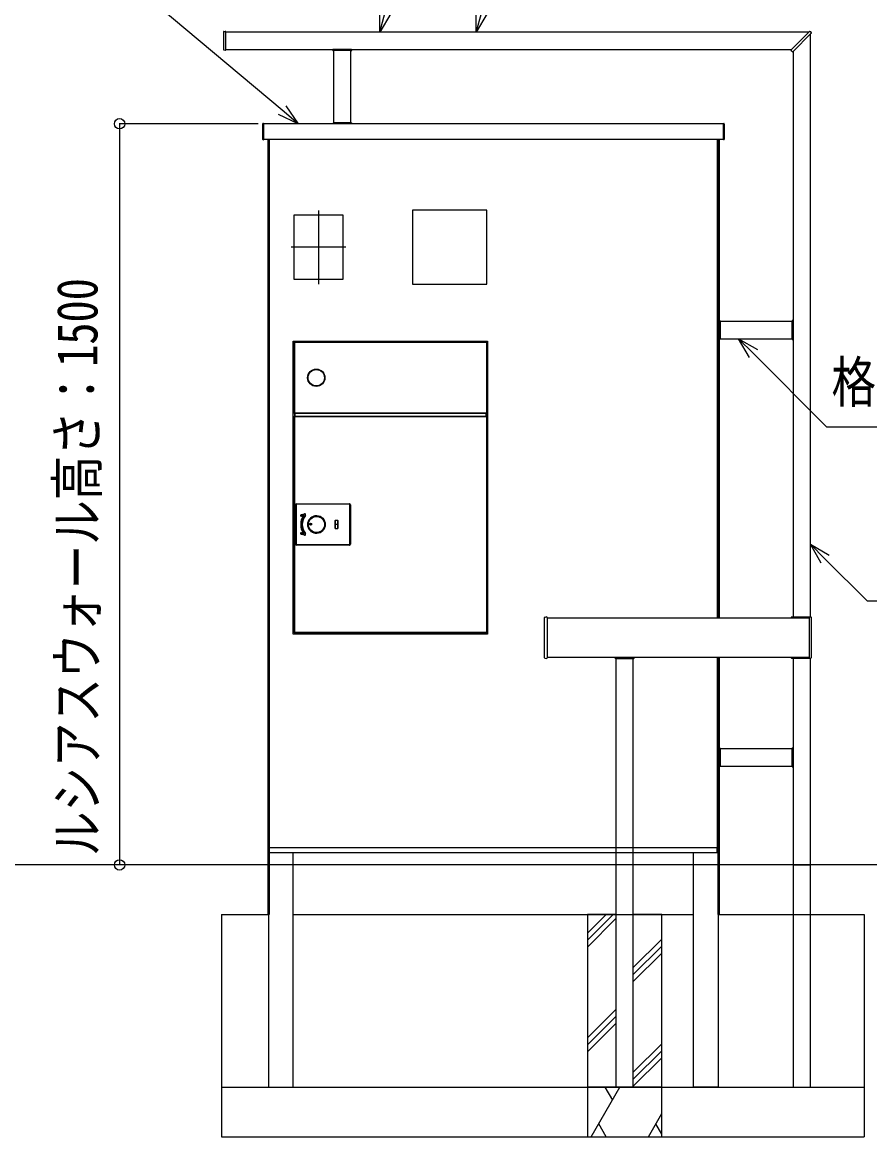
# Model space of a CAD drawing. Units: millimetres, scale not verified. Extents: x -10512 to 10512, y -7425 to 7425.
# Drawn here: x -4973 to -3258, y -1975 to 280 of the extents above; entities that cross this region are included whole.
import ezdxf
from ezdxf.enums import TextEntityAlignment as Align

# ---------------------------------------------------------------- set-up
doc = ezdxf.new("R2010")
doc.units = ezdxf.units.MM
doc.header["$LTSCALE"] = 40
for name, color, linetype in [('0-4_YKK_13', 4, 'Continuous'), ('0-5_YKK_A1', 4, 'Continuous'), ('0-6_YKK_D', 6, 'Continuous')]:
    doc.layers.add(name, color=color, linetype=linetype)
doc.styles.add('ＭＳ ゴシック', font='')
doc.styles.get('ＭＳ ゴシック').set_extended_font_data('MS Gothic')

msp = doc.modelspace()

# ---------------------------------------------------------------- linework, layer by layer
at = {"layer": '0-4_YKK_13'}
for p, q in [((-4566.03, 260.72), (-4566.03, 225.28)), ((-4565.09, 261.72), (-4562.09, 261.91)), ((-4561.03, 225.09), (-4561.03, 260.91)), ((-3417.19, 224.38), (-3379.8, 261.77)), ((-3413.65, 220.84), (-3376.26, 258.23)), ((-3379.8, 261.77), (-3379.77, 261.79)), ((-3379.42, 261.94), (-3379.09, 261.94)), ((-3376.26, 258.23), (-3376.24, 258.26)), ((-3376.09, 258.61), (-3376.09, 258.94)), ((-4565.09, 224.28), (-4562.09, 224.09)), ((-4344.71, 224.53), (-4344.73, 224.23)), ((-4344.69, 223.47), (-4344.73, 224.17)), ((-4306.85, 225), (-4344.21, 225)), ((-4306.88, 223), (-4344.19, 223)), ((-4306.38, 223.47), (-4306.33, 224.17)), ((-4306.35, 224.53), (-4306.33, 224.23)), ((-3415.86, 222.17), (-3417.21, 223.69)), ((-3415.86, 222.17), (-3414.34, 220.82)), ((-4486.53, 74.47), (-4486.53, 43.53)), ((-4485.03, 43.5), (-4485.03, 74.5)), ((-4307.03, 75), (-4344.03, 75)), ((-4307.03, 77), (-4307.03, 75)), ((-3554.03, 43.5), (-3554.03, 74.5)), ((-3552.53, 74.47), (-3552.53, 43.53)), ((-4485.59, 42.53), (-4485.03, 42.5)), ((-4485.03, 42.5), (-4485.03, 43.5)), ((-4472.53, -1394), (-4472.53, 43)), ((-3566.53, 43), (-3566.53, -925)), ((-3554.03, 42.5), (-3554.03, 43.5)), ((-3553.47, 42.53), (-3554.03, 42.5)), ((-3563.03, -361), (-3563.03, -324)), ((-3415.03, -361.16), (-3415.03, -323.84)), ((-3414.56, -323.34), (-3413.86, -323.3)), ((-3413.5, -323.32), (-3413.8, -323.3)), ((-3413.03, -361.18), (-3413.03, -323.82)), ((-4424.53, -958), (-4424.53, -365)), ((-4424.53, -365), (-4031.53, -365)), ((-4423.03, -367.3), (-4423.03, -366.5)), ((-4423.03, -366.5), (-4422.53, -366.5)), ((-4423.03, -367.5), (-4423.03, -367.3)), ((-4422.53, -367.3), (-4423.03, -367.3)), ((-4423.03, -367.5), (-4423.03, -510.5)), ((-4422.23, -367.5), (-4423.03, -367.5)), ((-4422.53, -366.5), (-4422.23, -366.5)), ((-4422.53, -366.5), (-4422.53, -367.3)), ((-4422.53, -367.3), (-4422.23, -367.3)), ((-4422.23, -366.5), (-4033.83, -366.5)), ((-4422.23, -367.3), (-4422.23, -366.5)), ((-4422.23, -367.3), (-4422.23, -367.5)), ((-4422.23, -367.3), (-4033.83, -367.3)), ((-4422.23, -367.5), (-4422.23, -510.5)), ((-4033.83, -367.3), (-4033.83, -366.5)), ((-4033.53, -366.5), (-4033.83, -366.5)), ((-4033.83, -367.3), (-4033.83, -367.5)), ((-4033.53, -367.3), (-4033.83, -367.3)), ((-4033.03, -367.5), (-4033.83, -367.5)), ((-4033.83, -367.5), (-4033.83, -510.5)), ((-4033.53, -366.5), (-4033.03, -366.5)), ((-4033.53, -367.3), (-4033.53, -366.5)), ((-4033.03, -367.3), (-4033.03, -367.5)), ((-3561.03, -361), (-3563.03, -361)), ((-3414.56, -361.65), (-3413.86, -361.7)), ((-3413.5, -361.68), (-3413.8, -361.7)), ((-4422.53, -511.5), (-4423.03, -511.5)), ((-4423.03, -517.3), (-4423.03, -516.5)), ((-4423.03, -516.5), (-4422.53, -516.5)), ((-4422.53, -517.3), (-4423.03, -517.3)), ((-4423.03, -517.5), (-4423.03, -954.5)), ((-4422.23, -517.5), (-4423.03, -517.5)), ((-4422.53, -510.7), (-4422.23, -510.7)), ((-4422.53, -510.7), (-4422.53, -511.5)), ((-4422.53, -511.5), (-4422.23, -511.5)), ((-4422.53, -516.5), (-4422.23, -516.5)), ((-4422.53, -516.5), (-4422.53, -517.3)), ((-4422.53, -517.3), (-4422.23, -517.3)), ((-4422.23, -510.7), (-4422.23, -511.5)), ((-4033.83, -510.7), (-4422.23, -510.7)), ((-4422.23, -511.5), (-4422.23, -516.5)), ((-4033.83, -511.5), (-4422.23, -511.5)), ((-4422.23, -516.5), (-4033.83, -516.5)), ((-4422.23, -517.3), (-4422.23, -516.5)), ((-4422.23, -517.3), (-4422.23, -517.5)), ((-4422.23, -517.3), (-4033.83, -517.3)), ((-4422.23, -517.5), (-4422.23, -954.5)), ((-4421.43, -511.5), (-4421.43, -516.5)), ((-4421.33, -516.5), (-4421.33, -511.5)), ((-4034.73, -511.5), (-4034.73, -516.5)), ((-4034.63, -511.5), (-4034.63, -516.5)), ((-4033.83, -510.7), (-4033.83, -510.5)), ((-4033.83, -510.7), (-4033.83, -511.5)), ((-4033.53, -510.7), (-4033.83, -510.7)), ((-4033.83, -511.5), (-4033.83, -516.5)), ((-4033.53, -511.5), (-4033.83, -511.5)), ((-4033.83, -517.3), (-4033.83, -516.5)), ((-4033.53, -516.5), (-4033.83, -516.5)), ((-4033.83, -517.3), (-4033.83, -517.5)), ((-4033.53, -517.3), (-4033.83, -517.3)), ((-4033.03, -517.5), (-4033.83, -517.5)), ((-4033.83, -517.5), (-4033.83, -954.5)), ((-4033.53, -510.7), (-4033.03, -510.7)), ((-4033.53, -511.5), (-4033.53, -510.7)), ((-4033.03, -511.5), (-4033.53, -511.5)), ((-4033.53, -516.5), (-4033.03, -516.5)), ((-4033.53, -517.3), (-4033.53, -516.5)), ((-4033.03, -510.7), (-4033.03, -511.5)), ((-4420.03, -776.01), (-4420.03, -695.99)), ((-4419.8, -696.22), (-4420.03, -695.99)), ((-4419.8, -696.22), (-4418.81, -696.22)), ((-4419.8, -775.78), (-4419.8, -696.22)), ((-4418.81, -696.22), (-4418.81, -775.78)), ((-4418.04, -694), (-4311.02, -694)), ((-4418.04, -694), (-4417.81, -694.23)), ((-4311.25, -695.22), (-4417.81, -695.22)), ((-4311.25, -694.23), (-4311.02, -694)), ((-4311.25, -695.22), (-4311.25, -694.23)), ((-4310.25, -775.78), (-4310.25, -696.22)), ((-4309.03, -695.99), (-4309.26, -696.22)), ((-4309.03, -695.99), (-4309.03, -776.01)), ((-4408.93, -716.16), (-4402.14, -714.46)), ((-4408.85, -716.5), (-4408.93, -716.16)), ((-4402.05, -714.8), (-4408.85, -716.5)), ((-4408.33, -718.58), (-4408.24, -718.92)), ((-4408.24, -718.92), (-4404.27, -717.93)), ((-4408.24, -718.92), (-4408.16, -719.26)), ((-4404.31, -718.3), (-4408.16, -719.26)), ((-4403.66, -718.58), (-4403.95, -718.39)), ((-4402.05, -714.8), (-4402.14, -714.46)), ((-4401.97, -715.14), (-4402.05, -714.8)), ((-4400.27, -717.6), (-4400.54, -717.38)), ((-4400, -717.82), (-4400.27, -717.6)), ((-4339.83, -743.75), (-4339.83, -728.25)), ((-4339.53, -728.25), (-4339.83, -728.25)), ((-4339.53, -743.75), (-4339.83, -743.75)), ((-4339.53, -728.25), (-4339.53, -743.75)), ((-4334.53, -736), (-4339.53, -736)), ((-4339.03, -727.45), (-4335.03, -727.45)), ((-4339.03, -727.75), (-4339.03, -727.45)), ((-4335.03, -727.75), (-4339.03, -727.75)), ((-4339.03, -744.25), (-4335.03, -744.25)), ((-4339.03, -744.55), (-4339.03, -744.25)), ((-4335.03, -727.75), (-4335.03, -727.45)), ((-4335.03, -744.55), (-4335.03, -744.25)), ((-4334.53, -743.75), (-4334.53, -728.25)), ((-4334.23, -728.25), (-4334.53, -728.25)), ((-4334.23, -743.75), (-4334.53, -743.75)), ((-4334.23, -728.25), (-4334.23, -743.75)), ((-4408.93, -755.84), (-4408.85, -755.5)), ((-4402.14, -757.54), (-4408.93, -755.84)), ((-4408.85, -755.5), (-4402.05, -757.2)), ((-4408.24, -753.08), (-4408.33, -753.42)), ((-4408.16, -752.74), (-4408.24, -753.08)), ((-4404.27, -754.07), (-4408.24, -753.08)), ((-4408.16, -752.74), (-4404.31, -753.7)), ((-4403.66, -753.42), (-4403.95, -753.61)), ((-4402.14, -757.54), (-4402.05, -757.2)), ((-4402.05, -757.2), (-4401.97, -756.86)), ((-4400.27, -754.4), (-4400.54, -754.62)), ((-4400, -754.18), (-4400.27, -754.4)), ((-4335.03, -744.55), (-4339.03, -744.55)), ((-4420.03, -776.01), (-4419.8, -775.78)), ((-4419.8, -775.78), (-4418.81, -775.78)), ((-4417.81, -777.77), (-4418.04, -778)), ((-4311.02, -778), (-4418.04, -778)), ((-4417.81, -776.78), (-4311.25, -776.78)), ((-4417.81, -777.77), (-4417.81, -776.78)), ((-4311.25, -777.77), (-4417.81, -777.77)), ((-4311.25, -777.77), (-4311.25, -776.78)), ((-4311.02, -778), (-4311.25, -777.77)), ((-4310.25, -775.78), (-4309.26, -775.78)), ((-4309.26, -775.78), (-4309.03, -776.01)), ((-3916.03, -1005.72), (-3916.03, -924.28)), ((-3915.09, -923.28), (-3912.09, -923.09)), ((-3911.03, -924.09), (-3911.03, -1005.91)), ((-3417.29, -924.5), (-3417.29, -925)), ((-3380.25, -924.5), (-3416.76, -924.5)), ((-3377.09, -923.5), (-3416.29, -923.5)), ((-3376.09, -1005.5), (-3376.09, -924.5)), ((-3417.06, -924.8), (-3417.06, -925)), ((-3379.95, -1005.2), (-3379.95, -924.8)), ((-4422.53, -955.5), (-4423.03, -955.5)), ((-4422.53, -954.7), (-4422.23, -954.7)), ((-4422.53, -954.7), (-4422.53, -955.5)), ((-4422.53, -955.5), (-4422.23, -955.5)), ((-4422.23, -954.7), (-4422.23, -955.5)), ((-4033.83, -954.7), (-4422.23, -954.7)), ((-4033.83, -955.5), (-4422.23, -955.5)), ((-4421.43, -955.5), (-4421.43, -956.5)), ((-4421.43, -956.5), (-4411.93, -956.5)), ((-4411.33, -956.5), (-4411.93, -956.5)), ((-4411.43, -956), (-4411.43, -955.5)), ((-4411.33, -955.7), (-4411.43, -955.7)), ((-4411.33, -955.7), (-4411.33, -955.5)), ((-4042.23, -955.7), (-4411.33, -955.7)), ((-4042.23, -955.5), (-4042.23, -955.7)), ((-4042.23, -955.7), (-4042.23, -956.5)), ((-4042.13, -955.7), (-4042.23, -955.7)), ((-4041.63, -956.5), (-4042.23, -956.5)), ((-4042.13, -956), (-4042.13, -955.5)), ((-4034.63, -956.5), (-4041.63, -956.5)), ((-4034.63, -955.5), (-4034.63, -956.5)), ((-4033.83, -954.7), (-4033.83, -954.5)), ((-4033.83, -954.7), (-4033.83, -955.5)), ((-4033.53, -954.7), (-4033.83, -954.7)), ((-4033.53, -955.5), (-4033.83, -955.5)), ((-4033.53, -954.7), (-4033.03, -954.7)), ((-4033.53, -955.5), (-4033.53, -954.7)), ((-4033.03, -955.5), (-4033.53, -955.5)), ((-4033.03, -954.7), (-4033.03, -955.5)), ((-3915.09, -1006.72), (-3912.09, -1006.91)), ((-3773.21, -1005.47), (-3773.23, -1005.77)), ((-3773.19, -1006.53), (-3773.23, -1005.83)), ((-3772.71, -1005), (-3735.35, -1005)), ((-3772.69, -1007), (-3735.37, -1007)), ((-3734.88, -1006.53), (-3734.83, -1005.83)), ((-3734.85, -1005.47), (-3734.83, -1005.77)), ((-3566.53, -1005), (-3566.53, -1394)), ((-3417.29, -1005), (-3417.29, -1005.5)), ((-3417.06, -1005), (-3417.06, -1005.2)), ((-3416.76, -1005.5), (-3380.25, -1005.5)), ((-3416.29, -1006.5), (-3377.09, -1006.5)), ((-3563.03, -1226), (-3563.03, -1189)), ((-3415.03, -1226.16), (-3415.03, -1188.84)), ((-3414.56, -1188.34), (-3413.86, -1188.3)), ((-3413.5, -1188.32), (-3413.8, -1188.3)), ((-3413.03, -1226.18), (-3413.03, -1188.82)), ((-3561.03, -1226), (-3563.03, -1226)), ((-3414.56, -1226.65), (-3413.86, -1226.7)), ((-3413.5, -1226.68), (-3413.8, -1226.7))]:
    msp.add_line(p, q, dxfattribs=at)
for points in [[(-4485.03, 74.5), (-4485.03, 75.5), (-4485.59, 75.46)], [(-4307.03, 77), (-4344.03, 77), (-4344.03, 75)], [(-3554.03, 74.5), (-3554.03, 75.5), (-3553.47, 75.46)], [(-3561.03, -361), (-3561.03, -324), (-3563.03, -324)], [(-4031.53, -365), (-4031.53, -958), (-4424.53, -958)], [(-4033.03, -367.5), (-4033.03, -510.5), (-4033.83, -510.5)], [(-4033.03, -366.5), (-4033.03, -367.3), (-4033.53, -367.3)], [(-4422.23, -510.7), (-4422.23, -510.5), (-4423.03, -510.5)], [(-4423.03, -511.5), (-4423.03, -510.7), (-4422.53, -510.7)], [(-4033.03, -517.5), (-4033.03, -954.5), (-4033.83, -954.5)], [(-4033.03, -516.5), (-4033.03, -517.3), (-4033.53, -517.3)], [(-4417.81, -695.22), (-4417.81, -694.23), (-4311.25, -694.23)], [(-4310.25, -696.22), (-4309.26, -696.22), (-4309.26, -775.78)], [(-4401.97, -715.14), (-4408.76, -716.84), (-4408.85, -716.5)], [(-4408.33, -718.58), (-4404.36, -717.59), (-4404.27, -717.93)], [(-4408.85, -755.5), (-4408.76, -755.16), (-4401.97, -756.86)], [(-4404.27, -754.07), (-4404.36, -754.41), (-4408.33, -753.42)], [(-4422.23, -954.7), (-4422.23, -954.5), (-4423.03, -954.5)], [(-4423.03, -955.5), (-4423.03, -954.7), (-4422.53, -954.7)], [(-4422.23, -955.5), (-4422.23, -956.5), (-4421.43, -956.5)], [(-4042.23, -956.5), (-4411.33, -956.5), (-4411.33, -955.7)], [(-4033.83, -955.5), (-4033.83, -956.5), (-4034.63, -956.5)], [(-3561.03, -1226), (-3561.03, -1189), (-3563.03, -1189)]]:
    msp.add_lwpolyline(points, dxfattribs=at)
for points in [[(-4423.03, -109.45), (-4324.03, -109.45), (-4324.03, -240.45), (-4423.03, -240.45)], [(-4033.03, -100), (-4183.03, -100), (-4183.03, -250), (-4033.03, -250)]]:
    msp.add_lwpolyline(points, close=True, dxfattribs=at)
for centre, radius in [((-4378.03, -439), 17.5), ((-4378.03, -439), 16.5), ((-4377.53, -736), 17.65), ((-4377.53, -736), 17.26), ((-4377.53, -736), 16.26), ((-4389.52, -735.54), 2.1), ((-4389.52, -735.54), 1.75), ((-4389.52, -735.54), 1.45)]:
    msp.add_circle(centre, radius, dxfattribs=at)
for centre, radius, start, end in [((-4565.03, 260.72), 1, 93.5, 180), ((-4562.03, 260.91), 1, 0, 93.5), ((-3379.42, 261.44), 0.5, 90, 135), ((-3379.09, 258.94), 3, 0, 90), ((-3376.59, 258.61), 0.5, 315, 0), ((-4565.03, 225.28), 1, 180, 266.5), ((-4562.03, 225.09), 1, 266.5, 0), ((-4344.23, 224.2), 0.5, 176.5, 183.5), ((-4344.21, 224.5), 0.5, 90, 176.5), ((-4344.19, 223.5), 0.5, 183.5, 270), ((-4306.88, 223.5), 0.5, 270, 356.5), ((-4306.85, 224.5), 0.5, 3.5, 90), ((-4306.83, 224.2), 0.5, 356.5, 3.5), ((-3416.83, 224.02), 0.5, 135, 221.5), ((-3414.01, 221.2), 0.5, 228.5, 315), ((-4485.53, 74.47), 1, 93.5, 180), ((-3553.53, 74.47), 1, 0, 86.5), ((-4485.53, 43.53), 1, 180, 266.5), ((-3553.53, 43.53), 1, 273.5, 0), ((-3414.53, -323.84), 0.5, 93.5, 180), ((-3413.83, -323.8), 0.5, 86.5, 93.5), ((-3413.53, -323.82), 0.5, 0, 86.5), ((-3414.53, -361.16), 0.5, 180, 266.5), ((-3413.83, -361.2), 0.5, 266.5, 273.5), ((-3413.53, -361.18), 0.5, 273.5, 0), ((-4408.54, -717.71), 1.6, 104, 284), ((-4408.54, -717.71), 1.25, 104, 284), ((-4377.53, -736), 32.1, 146.54178, 213.45822), ((-4408.54, -717.71), 0.9, 104, 284), ((-4377.53, -736), 31.75, 146.31167, 213.68833), ((-4377.53, -736), 31.4, 146.31167, 213.68833), ((-4377.53, -736), 29.6, 141.02124, 218.97876), ((-4377.53, -736), 29.25, 141.02124, 218.97876), ((-4377.53, -736), 28.9, 141.02124, 218.97876), ((-4404.2, -718.22), 0.65, 326.31167, 104), ((-4212.25, -739), 193.18, 173.73842, 173.84904), ((-4421.03, -788.98), 72.63, 76.39911, 76.69317), ((-4404.2, -718.22), 0.3, 326.31167, 104), ((-4401.63, -716.5), 2.1, 321.02124, 104), ((-4401.63, -716.5), 1.75, 321.02124, 104), ((-4401.63, -716.5), 1.4, 321.02124, 104), ((-4377.53, -736), 17.5, 261.3012, 252.58496), ((-4377.55, -736), 17.47, 89.33006, 266.2917), ((-4377.51, -736), 17.3, 89.68338, 265.93838), ((-4378.22, -730.4), 11.91, 85.77699, 122.36782), ((-4377.54, -735.84), 17.14, 89.59667, 97.07901), ((-4355.76, -743.7), 33.07, 130.44826, 130.90575), ((-4377.53, -736), 17.47, 88.97206, 89.38801), ((-4339.03, -728.25), 0.8, 90, 180), ((-4339.03, -743.75), 0.8, 180, 270), ((-4339.03, -728.25), 0.5, 90, 180), ((-4339.03, -743.75), 0.5, 180, 270), ((-4335.03, -728.25), 0.8, 0, 90), ((-4335.03, -728.25), 0.5, 0, 90), ((-4335.03, -743.75), 0.5, 270, 0), ((-4335.03, -743.75), 0.8, 270, 0), ((-4408.54, -754.29), 1.6, 76, 256), ((-4408.54, -754.29), 1.25, 76, 256), ((-4408.54, -754.29), 0.9, 76, 256), ((-4404.2, -753.78), 0.65, 256, 33.68833), ((-4421.03, -683.03), 72.62, 283.30682, 283.6009), ((-4212.25, -733), 193.18, 186.15096, 186.26158), ((-4404.2, -753.78), 0.3, 256, 33.68833), ((-4401.63, -755.5), 2.1, 256, 38.97876), ((-4401.63, -755.5), 1.75, 256, 38.97876), ((-4401.63, -755.5), 1.4, 256, 38.97876), ((-4378.71, -741.64), 11.79, 235.95589, 270.16869), ((-4377.78, -738.05), 15.24, 257.9457, 266.3906), ((-4355.24, -729.99), 33.07, 224.71601, 225.17349), ((-4377.53, -736), 17.47, 266.23375, 266.6497), ((-3915.03, -924.28), 1, 93.5, 180), ((-3912.03, -924.09), 1, 0, 93.5), ((-3416.29, -924.5), 1, 90, 180), ((-3416.76, -924.8), 0.3, 90, 180), ((-3380.25, -924.8), 0.3, 0, 90), ((-3377.09, -924.5), 1, 0, 90), ((-4411.93, -956), 0.5, 270, 0), ((-4041.63, -956), 0.5, 180, 270), ((-3915.03, -1005.72), 1, 180, 266.5), ((-3912.03, -1005.91), 1, 266.5, 0), ((-3772.73, -1005.8), 0.5, 176.5, 183.5), ((-3772.71, -1005.5), 0.5, 90, 176.5), ((-3772.69, -1006.5), 0.5, 183.5, 270), ((-3735.37, -1006.5), 0.5, 270, 356.5), ((-3735.35, -1005.5), 0.5, 3.5, 90), ((-3735.33, -1005.8), 0.5, 356.5, 3.5), ((-3416.29, -1005.5), 1, 180, 270), ((-3416.76, -1005.2), 0.3, 180, 270), ((-3380.25, -1005.2), 0.3, 270, 0), ((-3377.09, -1005.5), 1, 270, 0), ((-3414.53, -1188.84), 0.5, 93.5, 180), ((-3413.83, -1188.8), 0.5, 86.5, 93.5), ((-3413.53, -1188.82), 0.5, 0, 86.5), ((-3414.53, -1226.16), 0.5, 180, 266.5), ((-3413.83, -1226.2), 0.5, 266.5, 273.5), ((-3413.53, -1226.18), 0.5, 273.5, 0)]:
    msp.add_arc(centre, radius, start, end, dxfattribs=at)
for centre, major_axis, ratio, start_param, end_param in [((-4418.02, -696.01), (1.43, -1.43), 0.992433, 2.3599926, 3.9231927), ((-4417.8, -696.23), (1.41, -1.41), 0.999971, 2.3599926, 3.9231927), ((-4417.8, -696.23), (0.713, -0.713), 0.992433, 2.3599926, 3.9231927), ((-4311.26, -696.23), (1.41, 1.41), 0.999971, 5.5015852, 7.0647854), ((-4311.26, -696.23), (-0.713, -0.713), 0.992433, 2.3599926, 3.9231927), ((-4311.04, -696.01), (-1.43, -1.43), 0.992433, 2.3599926, 3.9231927), ((-4418.02, -775.99), (1.43, 1.43), 0.992433, 2.3599926, 3.9231927), ((-4417.8, -775.77), (1.41, 1.41), 0.999971, 2.3599926, 3.9231927), ((-4417.8, -775.77), (0.713, 0.713), 0.992433, 2.3599926, 3.9231927), ((-4311.26, -775.77), (-0.713, 0.713), 0.992433, 2.3599926, 3.9231927), ((-4311.26, -775.77), (1.41, -1.41), 0.999971, 5.5015852, 7.0647854), ((-4311.04, -775.99), (-1.43, 1.43), 0.992433, 2.3599926, 3.9231927)]:
    msp.add_ellipse(centre, major_axis=major_axis, ratio=ratio, start_param=start_param, end_param=end_param, dxfattribs=at)
at = {"layer": '0-5_YKK_A1'}
for p, q in [((-3381.57, 260), (-4561.03, 260)), ((-3378.03, -923.5), (-3378.03, 256.46)), ((-4561.04, 225), (-3416.57, 225)), ((-4308.03, 77), (-4308.03, 223)), ((-3413.03, 221.46), (-3413.03, -923.5)), ((-3554.03, 75), (-4485.03, 75)), ((-4485.03, 75), (-4485.03, 43)), ((-3554.03, 75), (-3554.03, 43)), ((-3554.03, 43), (-4485.03, 43)), ((-3565.53, 43), (-3565.53, -925)), ((-3563.03, 43), (-3563.03, -925)), ((-4373.53, -100.43), (-4373.53, -249.47)), ((-4318.33, -174.95), (-4428.73, -174.95)), ((-3561.03, -360), (-3415.03, -360)), ((-3911.03, -925), (-3379.95, -925)), ((-3379.95, -1005), (-3911.03, -1005)), ((-3771.53, -1007), (-3771.53, -1425)), ((-3736.53, -1425), (-3736.53, -1007)), ((-3561.03, -1225), (-3415.03, -1225)), ((-4472.59, -1390), (-3566.53, -1390)), ((-4472.53, -1400), (-4472.53, -1390)), ((-3566.53, -1400), (-3566.53, -1390)), ((-4472.59, -1400), (-3566.53, -1400)), ((-649.63, -1425), (-5275.94, -1425)), ((-4569.53, -1525), (-4569.53, -1975)), ((-4569.53, -1525), (-4474.53, -1525)), ((-4476.03, -1525), (-4473.53, -1525)), ((-4474.53, -1525), (-4474.53, -1875)), ((-3829.03, -1562.87), (-3791.16, -1525)), ((-3829.03, -1577.01), (-3777.02, -1525)), ((-3563.03, -1525), (-3565.53, -1525)), ((-3564.53, -1525), (-3564.53, -1875)), ((-3564.53, -1525), (-3269.53, -1525)), ((-3269.53, -1525), (-3269.53, -1975)), ((-3829.03, -1591.15), (-3771.53, -1533.65)), ((-3736.53, -1632.5), (-3679.03, -1575)), ((-3736.53, -1646.64), (-3679.03, -1589.14)), ((-3736.53, -1660.78), (-3679.03, -1603.28)), ((-3829.03, -1775), (-3771.53, -1717.5)), ((-3829.03, -1789.14), (-3771.53, -1731.64)), ((-3829.03, -1803.28), (-3771.53, -1745.78)), ((-3736.53, -1844.63), (-3679.03, -1787.13)), ((-3736.53, -1858.77), (-3679.03, -1801.27)), ((-3736.53, -1872.92), (-3679.03, -1815.42)), ((-4569.53, -1875), (-3269.53, -1875)), ((-4474.53, -1875), (-4424.53, -1875)), ((-3821.56, -1975), (-3763.83, -1875)), ((-3793.83, -1875), (-3778.83, -1900.98)), ((-3564.53, -1875), (-3614.53, -1875)), ((-3706.09, -1975), (-3679.03, -1928.13)), ((-3791.56, -1975), (-3806.56, -1949.02)), ((-3679.03, -1969.91), (-3691.09, -1949.02)), ((-4569.53, -1975), (-3269.53, -1975))]:
    msp.add_line(p, q, dxfattribs=at)
for points in [[(-4343.03, 223), (-4343.03, 77), (-4308.03, 77)], [(-4476.03, 43), (-4476.03, -1425), (-4476.03, -1525)], [(-4473.53, 43), (-4473.53, -1425), (-4473.53, -1525)], [(-3415.03, -325), (-3561.03, -325), (-3561.03, -360)], [(-3565.53, -1005), (-3565.53, -1425), (-3565.53, -1525)], [(-3563.03, -1005), (-3563.03, -1425), (-3563.03, -1525)], [(-3413.03, -1006.5), (-3413.03, -1425), (-3378.03, -1425), (-3378.03, -1006.5)], [(-3415.03, -1190), (-3561.03, -1190), (-3561.03, -1225)], [(-4424.53, -1875), (-4424.53, -1425), (-4424.53, -1400)], [(-3614.53, -1875), (-3614.53, -1425), (-3614.53, -1400)], [(-4424.53, -1525), (-4019.53, -1525), (-3614.53, -1525)], [(-3771.53, -1525), (-3829.03, -1525), (-3829.03, -1875)], [(-3679.03, -1875), (-3679.03, -1525), (-3736.53, -1525)]]:
    msp.add_lwpolyline(points, dxfattribs=at)
for points in [[(-3771.53, -1425), (-3771.53, -1875), (-3736.53, -1875), (-3736.53, -1425)], [(-3413.03, -1425), (-3413.03, -1875), (-3378.03, -1875), (-3378.03, -1425)], [(-3679.03, -1975), (-3679.03, -1875), (-3829.03, -1875), (-3829.03, -1975)]]:
    msp.add_lwpolyline(points, close=True, dxfattribs=at)
at = {"layer": '0-6_YKK_D'}
for p, q in [((-4495.74, 75), (-4777.03, 75)), ((-4776.03, 75), (-4776.03, -1425))]:
    msp.add_line(p, q, dxfattribs=at)
for points in [[(-4249.48, 260), (-4238.48, 301.05), (-4086.27, 869.13), (-3146.88, 869.13)], [(-4054.16, 260), (-4043.16, 301.05), (-3973.78, 560), (-3760.77, 560)], [(-4414.47, 75), (-4447.03, 102.32), (-4754.12, 360), (-5625.39, 360)], [(-4227.48, 298.1), (-4249.48, 260), (-4249.48, 304)], [(-4032.16, 298.1), (-4054.16, 260), (-4054.16, 304)], [(-4439.71, 111.04), (-4414.47, 75), (-4454.35, 93.59)], [(-3501.59, -398.1), (-3523.59, -360), (-3485.49, -382)], [(-3523.59, -360), (-3493.54, -390.05), (-3345.51, -538.08), (-3124.56, -538.08)], [(-3356.03, -814.19), (-3378.03, -776.08), (-3339.93, -798.08)], [(-3378.03, -776.08), (-3347.98, -806.13), (-3263.48, -890.63), (-3151.08, -890.63)]]:
    msp.add_lwpolyline(points, dxfattribs=at)
for centre in [(-4776.03, 75), (-4776.03, -1425)]:
    msp.add_circle(centre, 10.62, dxfattribs=at)

# ---------------------------------------------------------------- texts
at = {"layer": '0-6_YKK_D', "style": 'ＭＳ ゴシック', "width": 0.8}
msp.add_text('ルシアスウォール高さ：1500', height=82.48, rotation=90, dxfattribs=at).set_placement((-4796.03, -1407), align=Align.BOTTOM_LEFT)
msp.add_text('格子', height=82.48, dxfattribs=at).set_placement((-3335.45, -513.72), align=Align.BOTTOM_LEFT)

doc.saveas('drawing.dxf')
